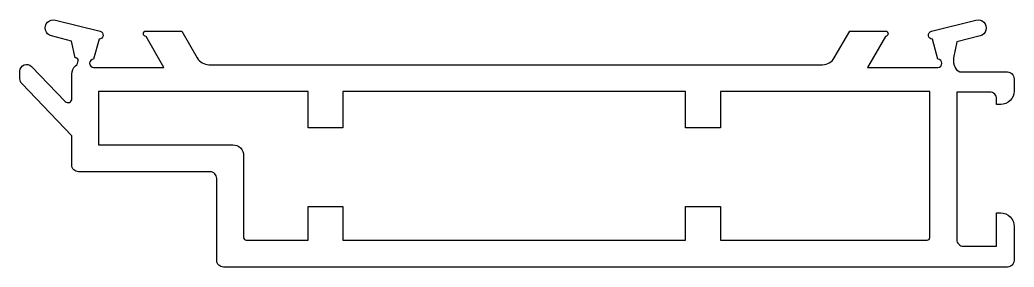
# Model space of a CAD drawing. Extents: x 1288.7 to 1362.7, y 704.3 to 722.7.
import ezdxf

# ---------------------------------------------------------------- set-up
doc = ezdxf.new("R2010")
doc.units = 0
doc.header["$LTSCALE"] = 10
doc.layers.get('0').update_dxf_attribs({"linetype": 'CONTINUOUS'})
doc.layers.add('ERCAN', color=220, linetype='CONTINUOUS')

msp = doc.modelspace()

# ---------------------------------------------------------------- linework, layer by layer
at = {"color": 0}
msp.add_lwpolyline([(1338.233, 717.324), (1312.733, 717.324), (1312.733, 714.624), (1310.133, 714.624), (1310.133, 717.324), (1294.535, 717.324), (1294.535, 713.367), (1304.533, 713.367, -0.414214), (1305.333, 712.567), (1305.333, 706.48, 0.414214), (1305.533, 706.28), (1310.133, 706.28), (1310.133, 708.78), (1312.733, 708.78), (1312.733, 706.28), (1338.233, 706.28), (1338.233, 708.78), (1340.833, 708.78), (1340.833, 706.28), (1356.233, 706.28, 0.414214), (1356.433, 706.48), (1356.433, 717.324), (1340.833, 717.324), (1340.833, 714.624), (1338.233, 714.624)], format="xyb", close=True, dxfattribs=at)
at = {"layer": 'ERCAN', "color": 0}
msp.add_lwpolyline([(1358.349, 719.059, 0.28429), (1358.796, 718.782), (1362.206, 718.782, -0.414214), (1362.706, 718.282), (1362.706, 717.359, -0.414214), (1361.706, 716.359), (1361.406, 716.359), (1361.406, 716.782, 0.414214), (1360.906, 717.282), (1358.433, 717.282), (1358.433, 706.33, 0.414214), (1358.933, 705.83), (1361.406, 705.83), (1361.406, 708.305), (1361.706, 708.305, -0.414214), (1362.706, 707.305), (1362.706, 704.78, -0.414214), (1362.206, 704.28), (1303.833, 704.28, -0.414214), (1303.333, 704.78), (1303.333, 710.867, 0.414214), (1302.833, 711.367), (1293.033, 711.367, -0.414897), (1292.533, 711.868), (1292.554, 714.041), (1288.814, 717.92, -0.194178), (1288.674, 718.267), (1288.674, 718.843, -0.674792), (1289.534, 719.191), (1292.038, 716.593, 0.674792), (1292.554, 716.801), (1292.535, 718.623, -0.223505), (1292.825, 719.239, 0.225469), (1293.007, 719.628, 0.606183), (1292.786, 719.823), (1292.527, 721.071), (1291.016, 721.468, -1.019099), (1291.329, 722.626), (1294.643, 721.805, -0.888706), (1294.568, 721.214), (1294.162, 719.724, 1), (1294.162, 719.124), (1299.395, 719.124), (1298.067, 721.424, -1), (1298.067, 721.824), (1300.723, 721.824), (1301.878, 719.824, 0.267949), (1302.744, 719.324), (1348.444, 719.324, 0.267949), (1349.31, 719.824), (1350.465, 721.824), (1353.12, 721.824, -1), (1353.12, 721.424), (1351.792, 719.124), (1357.025, 719.124, 1), (1357.025, 719.724), (1356.62, 721.214, -0.888706), (1356.544, 721.805), (1359.859, 722.626, -1.019099), (1360.171, 721.468), (1358.449, 721.016), (1358.202, 719.823, 0.187102), (1358.321, 719.11, -0.018175)], format="xyb", close=True, dxfattribs=at)

doc.saveas('drawing.dxf')
